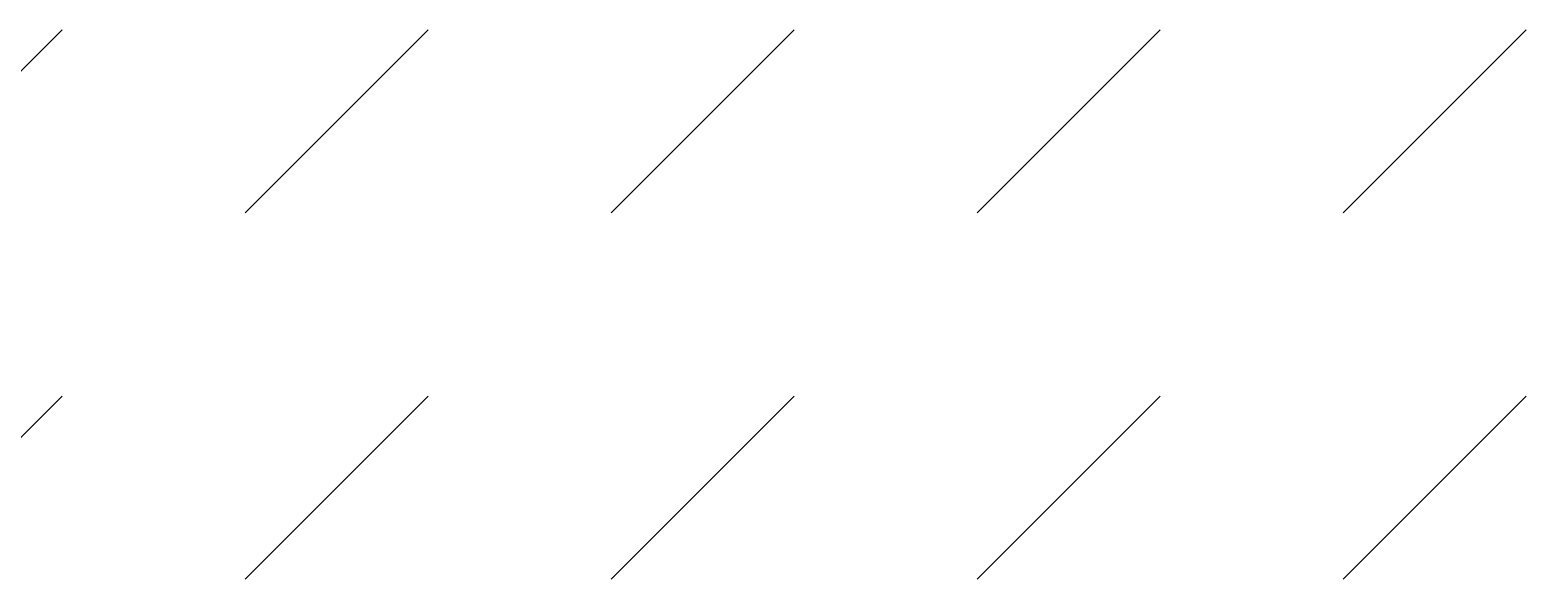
# Model space of a CAD drawing. Extents: x 0 to 21025, y 0 to 14850.
# Drawn here: x 6208 to 7292, y 3447 to 3845 of the extents above; entities that cross this region are included whole.
import ezdxf

# ---------------------------------------------------------------- set-up
doc = ezdxf.new("R2010")
doc.units = 0
doc.header["$LTSCALE"] = 175
doc.layers.get('0').update_dxf_attribs({"linetype": 'CONTINUOUS'})
doc.layers.add('SCHRAFFUR', color=2, linetype='CONTINUOUS')

# ---------------------------------------------------------------- blocks, each defined once
blk = doc.blocks.new('*X37')
at = {"color": 0}
for p, q in [((6098.795988, 3712.310601), (6231.378509, 3844.893123)), ((6363.961031, 3712.310601), (6496.543552, 3844.893123)), ((6629.126074, 3712.310601), (6761.708595, 3844.893123)), ((6894.291117, 3712.310601), (7026.873638, 3844.893123)), ((7159.45616, 3712.310601), (7292.038681, 3844.893123)), ((6098.795988, 3447.145558), (6231.378509, 3579.72808)), ((6363.961031, 3447.145558), (6496.543552, 3579.72808)), ((6629.126074, 3447.145558), (6761.708595, 3579.72808)), ((6894.291117, 3447.145558), (7026.873638, 3579.72808)), ((7159.45616, 3447.145558), (7292.038681, 3579.72808))]:
    blk.add_line(p, q, dxfattribs=at)

msp = doc.modelspace()

# ---------------------------------------------------------------- block references
at = {"layer": 'SCHRAFFUR'}
msp.add_blockref('*X37', (0, 0), dxfattribs=at)

doc.saveas('drawing.dxf')
